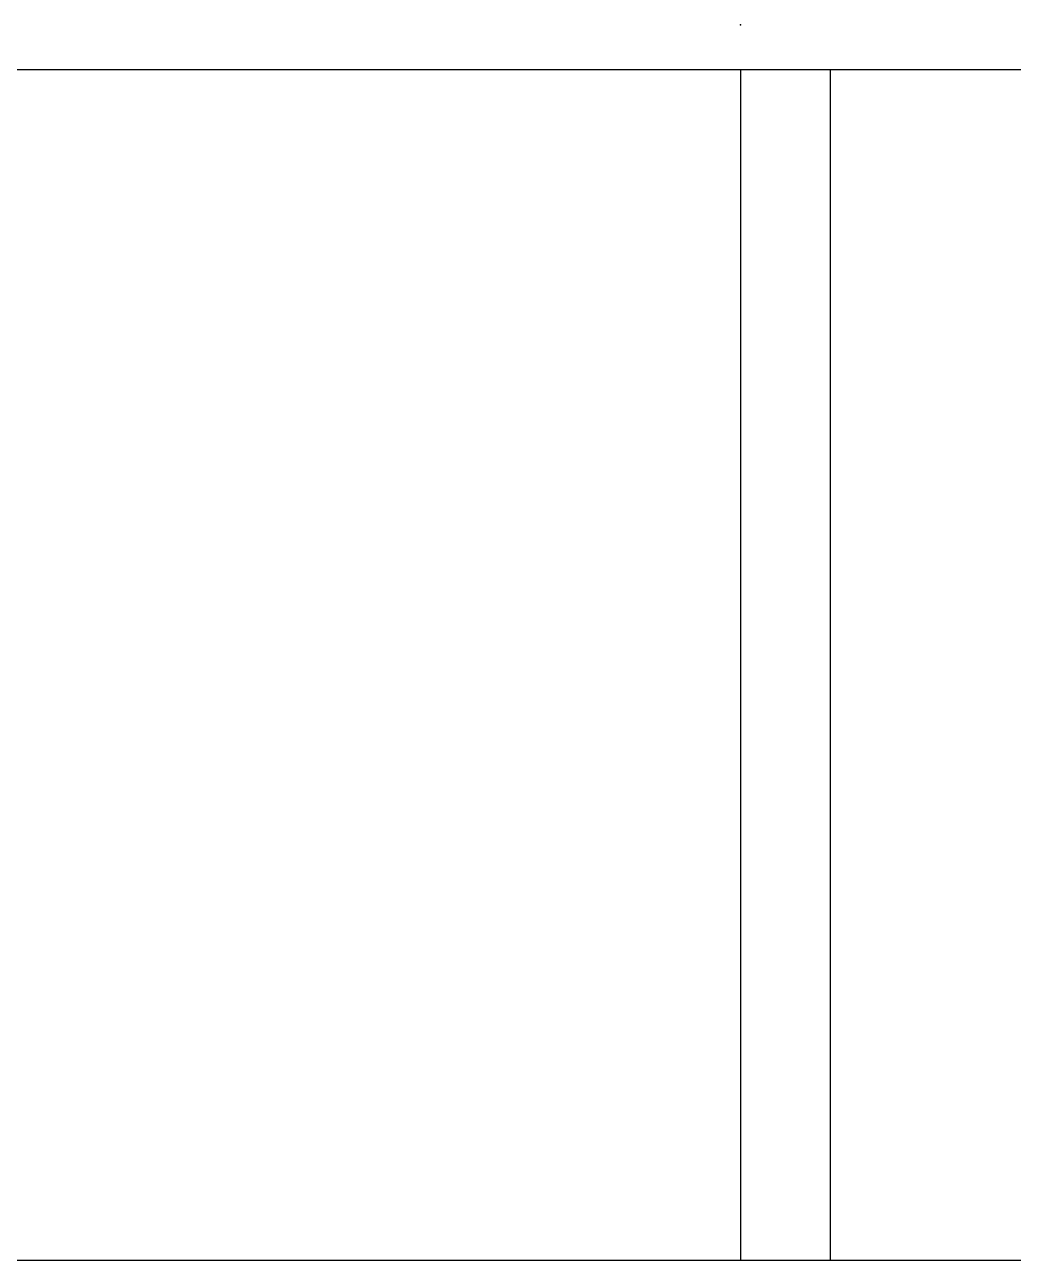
# Model space of a CAD drawing. Header units: millimetres. Extents: x 204800 to 233555, y -2285 to 8522.
# Drawn here: x 206880.5 to 207101.5, y 5848.9 to 6124.9 of the extents above; entities that cross this region are included whole.
import ezdxf

# ---------------------------------------------------------------- set-up
doc = ezdxf.new("R2010")
doc.units = ezdxf.units.MM
doc.layers.add('DIM【标注】', color=66, linetype='Continuous')

msp = doc.modelspace()

# ---------------------------------------------------------------- linework, layer by layer
at = {"layer": 'DIM【标注】', "color": 4, "ltscale": 6}
for p, q in [((206660.54, 6114.86), (207310.54, 6114.86)), ((207040.54, 6114.86), (207040.54, 5848.86)), ((207060.54, 6114.86), (207060.54, 5848.86)), ((206410.54, 5848.86), (207310.54, 5848.86))]:
    msp.add_line(p, q, dxfattribs=at)
at = {"layer": 'DIM【标注】', "color": 4}
msp.add_point((207040.54, 6124.86), dxfattribs=at)

doc.saveas('drawing.dxf')
